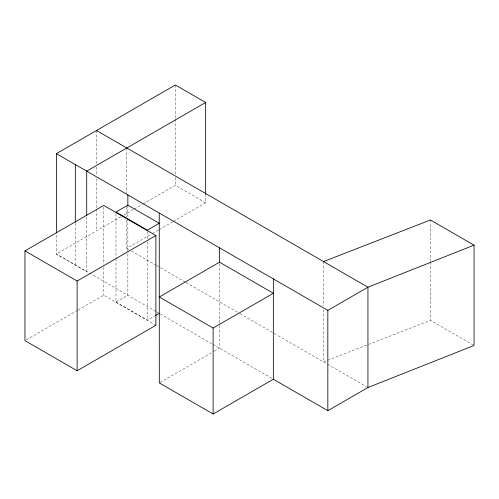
<?xml version="1.0" encoding="UTF-8"?>
<svg xmlns="http://www.w3.org/2000/svg" width="499" height="499" viewBox="0 0 499 499"><rect width="100%" height="100%" fill="white"/><g stroke="black" fill="none" stroke-linecap="round" stroke-linejoin="round"><path stroke-width="0.37" stroke-dasharray="2.5 1.87" d="M120.783 216.828L56.206 254.11L86.483 271.593L86.701 216.254M123.478 215.275L133.582 209.437M134.256 209.05L142.346 204.378M143.02 203.991L175.361 185.316L205.644 202.8L205.644 194.242M75.118 265.031L75.33 222.916M126.802 220.321L126.802 248.315L151.733 233.919M152.407 233.532L158.476 230.033M159.15 229.64L172.623 221.862M173.296 221.475L205.644 202.8M26.297 339.856L77.457 310.322M78.131 309.929L103.711 295.159L155.888 325.286M115.968 258.619L115.968 302.101L127.863 295.24L127.863 251.752M115.968 302.101L147.355 320.227L154.628 316.029M159.986 382.546L213.516 351.645M214.183 351.259L219.541 348.165L219.541 324.157M473.376 345.09L430.456 320.308L323.52 361.887L323.52 309.006M126.802 248.315L128.823 249.481M131.518 251.041L155.775 265.038M156.449 265.431L159.817 267.377M160.491 267.763L185.416 282.153M186.09 282.54L239.308 313.272M239.982 313.659L273.664 333.107M274.338 333.494L326.882 363.833M327.556 364.22L366.59 386.756M155.913 311.432L56.418 253.991L56.418 233.769M156.58 311.819L212.169 343.911M212.842 344.298L273.352 379.234M430.456 219.99L430.456 261.208M430.456 261.981L430.456 320.308M323.52 261.57L323.52 305.893M219.541 263.759L219.541 323.383M175.361 84.998L175.361 118.438M175.361 119.217L175.361 174.432M175.361 177.538L175.361 185.316M147.355 231.711L147.355 238.697M147.355 241.803L147.355 320.227M127.863 205.164L127.863 217.589M127.863 218.369L127.863 250.978M126.802 147.997L126.802 193.101M126.802 207.097L126.802 217.208M115.968 213.584L115.968 257.846M103.711 206.973L103.711 264.221M103.711 267.314L103.711 295.159M96.525 130.513L96.525 163.953M96.525 167.065L96.525 175.617M96.525 178.729L96.525 208.283M96.525 209.056L96.525 230.831"/><path stroke-width="0.75" d="M56.418 232.989L56.418 153.667L175.361 84.998L205.644 102.482L205.644 194.242M205.644 102.482L86.701 171.151L86.701 215.481M24.95 250.897L103.711 205.426L155.888 235.553L155.888 325.286L77.127 370.757L24.95 340.636L24.95 250.897L77.127 281.024L155.888 235.553M127.863 205.164L115.968 212.031L147.355 230.158L159.25 223.29L127.863 205.164L127.863 194.916M219.541 262.212L159.318 296.98L213.123 328.049L273.352 293.275L219.541 262.212L219.541 247.847M155.289 315.649L159.25 313.36M56.418 153.667L327.831 310.366L367.938 287.212L474.05 245.159L474.05 345.476L367.938 387.53L327.831 410.689L273.352 379.234L213.123 414.002L159.318 382.933L159.25 213.036M323.52 261.57L430.456 219.99L474.05 245.159M96.525 130.513L367.938 287.212L367.938 387.53M327.831 310.366L327.831 410.689M273.352 278.91L273.352 379.234M213.123 328.049L213.123 414.002M77.127 281.024L77.127 370.757M75.33 164.589L75.33 222.136"/></g></svg>
